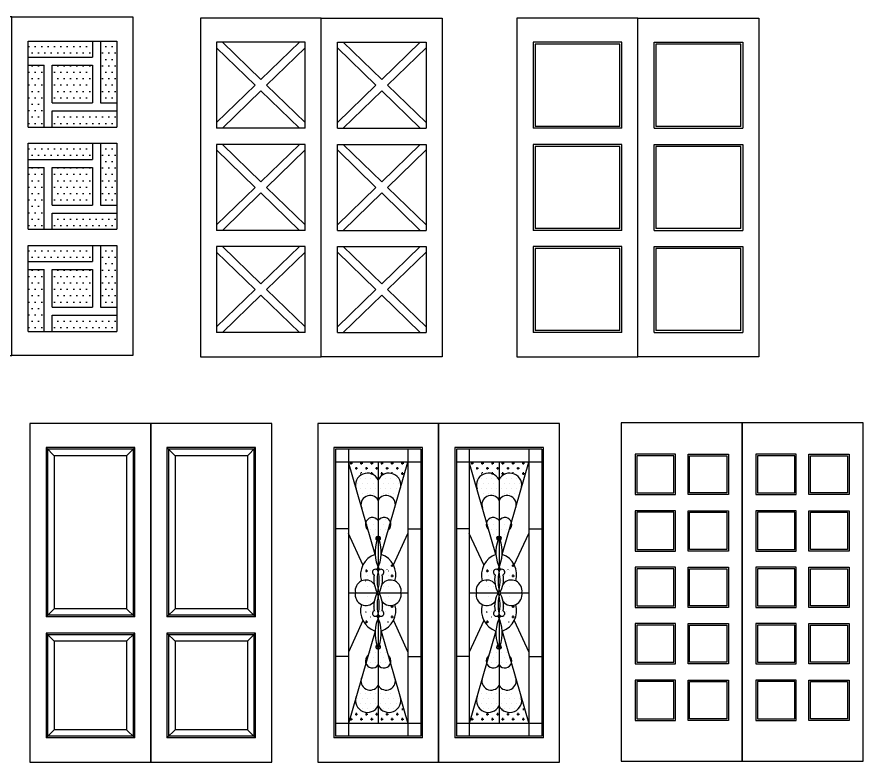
# Model space of a CAD drawing. Extents: x -42728 to 99010, y -18674 to 47645.
# Drawn here: x 29130 to 34379, y 6199 to 10820 of the extents above; entities that cross this region are included whole.
import ezdxf

# ---------------------------------------------------------------- set-up
doc = ezdxf.new("R2010")
doc.units = 0
doc.header["$LTSCALE"] = 100
doc.header["$MEASUREMENT"] = 0
doc.layers.get('0').update_dxf_attribs({"linetype": 'CONTINUOUS'})
for name, color, linetype in [('CUANG', 4, 'CONTINUOUS'), ('DIMIAN', 8, 'CONTINUOUS'), ('JIAJU', 7, 'CONTINUOUS')]:
    doc.layers.add(name, color=color, linetype=linetype)

# ---------------------------------------------------------------- blocks, each defined once
blk = doc.blocks.new('SM-1')
at = {"layer": 'DIMIAN'}
h = blk.add_hatch(dxfattribs=at)
h.set_pattern_fill('DOTS,_O', color=256, scale=25)
h.set_pattern_definition([(0, (-859049.95, -898168.447), (19.84375, 39.6875), [0, -39.6875])])
h.paths.add_polyline_path([(-100, -250), (-100, -150), (-500, -150), (-500, -250)])
h.paths.add_polyline_path([(-500, -300), (-500, -533.3), (-250, -533.3), (-250, -300)])
h.paths.add_polyline_path([(-650, -533.3), (-550, -533.3), (-550, -150), (-650, -150)])
h.paths.add_polyline_path([(-650, -583.3), (-650, -683.3), (-250, -683.3), (-250, -583.3)])
h.paths.add_polyline_path([(-200, -683.3), (-100, -683.3), (-100, -300), (-200, -300)])
h = blk.add_hatch(dxfattribs=at)
h.set_pattern_fill('DOTS,_O', color=256, scale=25)
h.set_pattern_definition([(180, (859049.95, -898168.447), (-19.84375, 39.6875), [0, -39.6875])])
h.paths.add_polyline_path([(500, -250), (500, -150), (100, -150), (100, -250)])
h.paths.add_polyline_path([(250, -300), (250, -533.3), (500, -533.3), (500, -300)])
h.paths.add_polyline_path([(650, -150), (550, -150), (550, -533.3), (650, -533.3)])
h.paths.add_polyline_path([(250, -583.3), (250, -683.3), (650, -683.3), (650, -583.3)])
h.paths.add_polyline_path([(200, -300), (100, -300), (100, -683.3), (200, -683.3)])
h = blk.add_hatch(dxfattribs=at)
h.set_pattern_fill('DOTS,_O', color=256, scale=25)
h.set_pattern_definition([(0, (-859049.95, -898801.78), (19.84375, 39.6875), [0, -39.6875])])
h.paths.add_polyline_path([(-100, -783.3), (-500, -783.3), (-500, -883.3), (-100, -883.3)])
h.paths.add_polyline_path([(-250, -933.3), (-500, -933.3), (-500, -1166.7), (-250, -1166.7)])
h.paths.add_polyline_path([(-550, -783.3), (-650, -783.3), (-650, -1166.7), (-550, -1166.7)])
h.paths.add_polyline_path([(-250, -1216.7), (-650, -1216.7), (-650, -1316.7), (-250, -1316.7)])
h.paths.add_polyline_path([(-100, -933.3), (-200, -933.3), (-200, -1316.7), (-100, -1316.7)])
h = blk.add_hatch(dxfattribs=at)
h.set_pattern_fill('DOTS,_O', color=256, scale=25)
h.set_pattern_definition([(180, (859049.95, -898801.78), (-19.84375, 39.6875), [0, -39.6875])])
h.paths.add_polyline_path([(100, -783.3), (500, -783.3), (500, -883.3), (100, -883.3)])
h.paths.add_polyline_path([(250, -933.3), (500, -933.3), (500, -1166.7), (250, -1166.7)])
h.paths.add_polyline_path([(550, -783.3), (650, -783.3), (650, -1166.7), (550, -1166.7)])
h.paths.add_polyline_path([(250, -1216.7), (650, -1216.7), (650, -1316.7), (250, -1316.7)])
h.paths.add_polyline_path([(100, -933.3), (200, -933.3), (200, -1316.7), (100, -1316.7)])
h = blk.add_hatch(dxfattribs=at)
h.set_pattern_fill('DOTS,_O', color=256, scale=25)
h.set_pattern_definition([(0, (-859049.95, -899435.114), (19.84375, 39.6875), [0, -39.6875])])
h.paths.add_polyline_path([(-100, -1416.7), (-500, -1416.7), (-500, -1516.7), (-100, -1516.7)])
h.paths.add_polyline_path([(-250, -1566.7), (-500, -1566.7), (-500, -1800), (-250, -1800)])
h.paths.add_polyline_path([(-550, -1416.7), (-650, -1416.7), (-650, -1800), (-550, -1800)])
h.paths.add_polyline_path([(-250, -1850), (-650, -1850), (-650, -1950), (-250, -1950)])
h.paths.add_polyline_path([(-100, -1566.7), (-200, -1566.7), (-200, -1950), (-100, -1950)])
h = blk.add_hatch(dxfattribs=at)
h.set_pattern_fill('DOTS,_O', color=256, scale=25)
h.set_pattern_definition([(180, (859049.95, -899435.114), (-19.84375, 39.6875), [0, -39.6875])])
h.paths.add_polyline_path([(100, -1416.7), (500, -1416.7), (500, -1516.7), (100, -1516.7)])
h.paths.add_polyline_path([(250, -1566.7), (500, -1566.7), (500, -1800), (250, -1800)])
h.paths.add_polyline_path([(550, -1416.7), (650, -1416.7), (650, -1800), (550, -1800)])
h.paths.add_polyline_path([(250, -1850), (650, -1850), (650, -1950), (250, -1950)])
h.paths.add_polyline_path([(100, -1566.7), (200, -1566.7), (200, -1950), (100, -1950)])
at = {"layer": 'JIAJU'}
for p, q in [((0, 0), (-750, 0)), ((-750, 0), (-750, -2100)), ((0, 0), (750, 0)), ((0, -2100), (0, 0)), ((0, -2100), (0, 0)), ((750, 0), (750, -2100)), ((-650, -150), (-650, -683.3)), ((-100, -150), (-650, -150)), ((-550, -150), (-550, -533.3)), ((-500, -150), (-500, -250)), ((-100, -683.3), (-100, -150)), ((100, -150), (650, -150)), ((100, -683.3), (100, -150)), ((500, -150), (500, -250)), ((550, -150), (550, -533.3)), ((650, -150), (650, -683.3)), ((-100, -250), (-500, -250)), ((100, -250), (500, -250)), ((-500, -300), (-500, -533.3)), ((-250, -300), (-500, -300)), ((-250, -533.3), (-250, -300)), ((-200, -683.3), (-200, -300)), ((-100, -300), (-200, -300)), ((100, -300), (200, -300)), ((200, -683.3), (200, -300)), ((250, -300), (500, -300)), ((250, -533.3), (250, -300)), ((500, -300), (500, -533.3)), ((-550, -533.3), (-650, -533.3)), ((-250, -533.3), (-500, -533.3)), ((250, -533.3), (500, -533.3)), ((550, -533.3), (650, -533.3)), ((-250, -583.3), (-650, -583.3)), ((-250, -683.3), (-250, -583.3)), ((250, -583.3), (650, -583.3)), ((250, -683.3), (250, -583.3)), ((-100, -683.3), (-650, -683.3)), ((100, -683.3), (650, -683.3)), ((-100, -783.3), (-650, -783.3)), ((-650, -783.3), (-650, -1316.7)), ((-550, -783.3), (-550, -1166.7)), ((-500, -783.3), (-500, -883.3)), ((-100, -1316.7), (-100, -783.3)), ((100, -1316.7), (100, -783.3)), ((100, -783.3), (650, -783.3)), ((500, -783.3), (500, -883.3)), ((550, -783.3), (550, -1166.7)), ((650, -783.3), (650, -1316.7)), ((-100, -883.3), (-500, -883.3)), ((100, -883.3), (500, -883.3)), ((-250, -933.3), (-500, -933.3)), ((-500, -933.3), (-500, -1166.7)), ((-250, -1166.7), (-250, -933.3)), ((-100, -933.3), (-200, -933.3)), ((-200, -1316.7), (-200, -933.3)), ((100, -933.3), (200, -933.3)), ((200, -1316.7), (200, -933.3)), ((250, -1166.7), (250, -933.3)), ((250, -933.3), (500, -933.3)), ((500, -933.3), (500, -1166.7)), ((-550, -1166.7), (-650, -1166.7)), ((-250, -1166.7), (-500, -1166.7)), ((250, -1166.7), (500, -1166.7)), ((550, -1166.7), (650, -1166.7)), ((-250, -1216.7), (-650, -1216.7)), ((-250, -1316.7), (-250, -1216.7)), ((250, -1316.7), (250, -1216.7)), ((250, -1216.7), (650, -1216.7)), ((-100, -1316.7), (-650, -1316.7)), ((100, -1316.7), (650, -1316.7)), ((-100, -1416.7), (-650, -1416.7)), ((-650, -1416.7), (-650, -1950)), ((-550, -1416.7), (-550, -1800)), ((-500, -1416.7), (-500, -1516.7)), ((-100, -1950), (-100, -1416.7)), ((100, -1416.7), (650, -1416.7)), ((100, -1950), (100, -1416.7)), ((500, -1416.7), (500, -1516.7)), ((550, -1416.7), (550, -1800)), ((650, -1416.7), (650, -1950)), ((-100, -1516.7), (-500, -1516.7)), ((100, -1516.7), (500, -1516.7)), ((-250, -1566.7), (-500, -1566.7)), ((-500, -1566.7), (-500, -1800)), ((-250, -1800), (-250, -1566.7)), ((-100, -1566.7), (-200, -1566.7)), ((-200, -1950), (-200, -1566.7)), ((100, -1566.7), (200, -1566.7)), ((200, -1950), (200, -1566.7)), ((250, -1566.7), (500, -1566.7)), ((250, -1800), (250, -1566.7)), ((500, -1566.7), (500, -1800)), ((-550, -1800), (-650, -1800)), ((-250, -1800), (-500, -1800)), ((250, -1800), (500, -1800)), ((550, -1800), (650, -1800)), ((-250, -1850), (-650, -1850)), ((-250, -1950), (-250, -1850)), ((250, -1950), (250, -1850)), ((250, -1850), (650, -1850)), ((-100, -1950), (-650, -1950)), ((100, -1950), (650, -1950)), ((-750, -2100), (0, -2100)), ((750, -2100), (0, -2100))]:
    blk.add_line(p, q, dxfattribs=at)
blk = doc.blocks.new('SM-3')
at = {"layer": 'CUANG'}
for p, q in [((-112, -162), (-638, -162)), ((-638, -162), (-638, -671.3)), ((-112, -671.3), (-112, -162)), ((638, -162), (112, -162)), ((112, -162), (112, -671.3)), ((638, -671.3), (638, -162)), ((-112, -671.3), (-638, -671.3)), ((638, -671.3), (112, -671.3)), ((-112, -795.3), (-638, -795.3)), ((-638, -795.3), (-638, -1304.7)), ((-112, -1304.7), (-112, -795.3)), ((638, -795.3), (112, -795.3)), ((112, -795.3), (112, -1304.7)), ((638, -1304.7), (638, -795.3)), ((-112, -1304.7), (-638, -1304.7)), ((638, -1304.7), (112, -1304.7)), ((-112, -1428.7), (-638, -1428.7)), ((-638, -1428.7), (-638, -1938)), ((-112, -1938), (-112, -1428.7)), ((638, -1428.7), (112, -1428.7)), ((112, -1428.7), (112, -1938)), ((638, -1938), (638, -1428.7)), ((-112, -1938), (-638, -1938)), ((638, -1938), (112, -1938))]:
    blk.add_line(p, q, dxfattribs=at)
at = {"layer": 'JIAJU'}
for p, q in [((-750, 0), (-750, -2100)), ((0, 0), (-750, 0)), ((0, -2100), (0, 0)), ((0, -2100), (0, 0)), ((0, 0), (750, 0)), ((750, 0), (750, -2100)), ((-100, -150), (-650, -150)), ((-650, -150), (-650, -683.3)), ((-100, -683.3), (-100, -150)), ((100, -683.3), (100, -150)), ((100, -150), (650, -150)), ((650, -150), (650, -683.3)), ((-100, -683.3), (-650, -683.3)), ((100, -683.3), (650, -683.3)), ((-650, -783.3), (-650, -1316.7)), ((-100, -783.3), (-650, -783.3)), ((-100, -1316.7), (-100, -783.3)), ((100, -783.3), (650, -783.3)), ((100, -1316.7), (100, -783.3)), ((650, -783.3), (650, -1316.7)), ((-100, -1316.7), (-650, -1316.7)), ((100, -1316.7), (650, -1316.7)), ((-650, -1416.7), (-650, -1950)), ((-100, -1416.7), (-650, -1416.7)), ((-100, -1950), (-100, -1416.7)), ((100, -1416.7), (650, -1416.7)), ((100, -1950), (100, -1416.7)), ((650, -1416.7), (650, -1950)), ((-100, -1950), (-650, -1950)), ((100, -1950), (650, -1950)), ((-750, -2100), (0, -2100)), ((750, -2100), (0, -2100))]:
    blk.add_line(p, q, dxfattribs=at)
blk = doc.blocks.new('SM-2')
at = {"layer": 'JIAJU'}
for p, q in [((-750, 0), (-750, -2100)), ((0, 0), (-750, 0)), ((0, -2100), (0, 0)), ((0, -2100), (0, 0)), ((0, 0), (750, 0)), ((750, 0), (750, -2100)), ((-100, -150), (-650, -150)), ((-650, -150), (-650, -683.3)), ((-614.1, -150), (-375, -381.8)), ((-135.9, -150), (-375, -381.8)), ((-100, -683.3), (-100, -150)), ((100, -683.3), (100, -150)), ((100, -150), (650, -150)), ((135.9, -150), (375, -381.8)), ((614.1, -150), (375, -381.8)), ((650, -150), (650, -683.3)), ((-650, -184.8), (-410.9, -416.7)), ((-100, -184.8), (-339.1, -416.7)), ((100, -184.8), (339.1, -416.7)), ((650, -184.8), (410.9, -416.7)), ((-410.9, -416.7), (-650, -648.5)), ((-339.1, -416.7), (-100, -648.5)), ((339.1, -416.7), (100, -648.5)), ((410.9, -416.7), (650, -648.5)), ((-375, -451.5), (-614.1, -683.3)), ((-375, -451.5), (-135.9, -683.3)), ((375, -451.5), (135.9, -683.3)), ((375, -451.5), (614.1, -683.3)), ((-100, -683.3), (-650, -683.3)), ((100, -683.3), (650, -683.3)), ((-650, -783.3), (-650, -1316.7)), ((-100, -783.3), (-650, -783.3)), ((-614.1, -783.3), (-375, -1015.2)), ((-135.9, -783.3), (-375, -1015.2)), ((-100, -1316.7), (-100, -783.3)), ((100, -783.3), (650, -783.3)), ((100, -1316.7), (100, -783.3)), ((135.9, -783.3), (375, -1015.2)), ((614.1, -783.3), (375, -1015.2)), ((650, -783.3), (650, -1316.7)), ((-650, -818.2), (-410.9, -1050)), ((-100, -818.2), (-339.1, -1050)), ((100, -818.2), (339.1, -1050)), ((650, -818.2), (410.9, -1050)), ((-410.9, -1050), (-650, -1281.8)), ((-375, -1084.8), (-614.1, -1316.7)), ((-375, -1084.8), (-135.9, -1316.7)), ((-339.1, -1050), (-100, -1281.8)), ((339.1, -1050), (100, -1281.8)), ((375, -1084.8), (135.9, -1316.7)), ((375, -1084.8), (614.1, -1316.7)), ((410.9, -1050), (650, -1281.8)), ((-100, -1316.7), (-650, -1316.7)), ((100, -1316.7), (650, -1316.7)), ((-650, -1416.7), (-650, -1950)), ((-100, -1416.7), (-650, -1416.7)), ((-614.1, -1416.7), (-375, -1648.5)), ((-135.9, -1416.7), (-375, -1648.5)), ((-100, -1950), (-100, -1416.7)), ((100, -1416.7), (650, -1416.7)), ((100, -1950), (100, -1416.7)), ((135.9, -1416.7), (375, -1648.5)), ((614.1, -1416.7), (375, -1648.5)), ((650, -1416.7), (650, -1950)), ((-650, -1451.5), (-410.9, -1683.3)), ((-100, -1451.5), (-339.1, -1683.3)), ((100, -1451.5), (339.1, -1683.3)), ((650, -1451.5), (410.9, -1683.3)), ((-410.9, -1683.3), (-650, -1915.2)), ((-375, -1718.2), (-614.1, -1950)), ((-375, -1718.2), (-135.9, -1950)), ((-339.1, -1683.3), (-100, -1915.2)), ((339.1, -1683.3), (100, -1915.2)), ((375, -1718.2), (135.9, -1950)), ((375, -1718.2), (614.1, -1950)), ((410.9, -1683.3), (650, -1915.2)), ((-100, -1950), (-650, -1950)), ((100, -1950), (650, -1950)), ((-750, -2100), (0, -2100)), ((750, -2100), (0, -2100))]:
    blk.add_line(p, q, dxfattribs=at)
blk = doc.blocks.new('A$C4E0F3A08')
at = {"layer": 'DIMIAN'}
blk.add_blockref('SM-1', (750, 2107.3), dxfattribs=at)
at = {"layer": 'JIAJU'}
for name, p in [('SM-2', (2669.4, 2100.4)), ('SM-3', (4633.1, 2100))]:
    blk.add_blockref(name, p, dxfattribs=at)
blk = doc.blocks.new('SM-5')
at = {"layer": 'CUANG'}
for p, q in [((-560, -160), (-560, -1940)), ((-190, -160), (-190, -1940)), ((190, -160), (190, -1940)), ((560, -160), (560, -1940)), ((-110, -240), (-640, -240)), ((-394.1, -812.4), (-560, -240)), ((-375, -240), (-375, -917.9)), ((-355.9, -812.4), (-190, -240)), ((640, -240), (110, -240)), ((355.9, -812.4), (190, -240)), ((375, -240), (375, -917.9)), ((394.1, -812.4), (560, -240)), ((-560, -653.8), (-640, -653.8)), ((-469.4, -877.8), (-560, -681.7)), ((-280.6, -877.8), (-190, -681.7)), ((-190, -653.8), (-110, -653.8)), ((190, -653.8), (110, -653.8)), ((280.6, -877.8), (190, -681.7)), ((469.4, -877.8), (560, -681.7)), ((560, -653.8), (640, -653.8)), ((-560, -1050), (-379.8, -1050)), ((-370.2, -1050), (-190, -1050)), ((190, -1050), (370.2, -1050)), ((379.8, -1050), (560, -1050)), ((-375, -1182.1), (-375, -1860)), ((375, -1182.1), (375, -1860)), ((-469.4, -1222.2), (-560, -1418.3)), ((-280.6, -1222.2), (-190, -1418.3)), ((280.6, -1222.2), (190, -1418.3)), ((469.4, -1222.2), (560, -1418.3)), ((-394.1, -1287.6), (-560, -1860)), ((-355.9, -1287.6), (-190, -1860)), ((355.9, -1287.6), (190, -1860)), ((394.1, -1287.6), (560, -1860)), ((-560, -1446.2), (-640, -1446.2)), ((-190, -1446.2), (-110, -1446.2)), ((190, -1446.2), (110, -1446.2)), ((560, -1446.2), (640, -1446.2)), ((-110, -1860), (-640, -1860)), ((640, -1860), (110, -1860))]:
    blk.add_line(p, q, dxfattribs=at)
for centre, radius, start, end in [((-441.5, -382.4), 74.3, 26.6067, 198.966), ((-308.5, -382.4), 74.3, 341.034, 153.3933), ((308.5, -382.4), 74.3, 26.6067, 198.966), ((441.5, -382.4), 74.3, 341.034, 153.3933), ((-424.7, -503.6), 57.1, 29.5053, 203.3096), ((-325.3, -503.6), 57.1, 336.6904, 150.4947), ((325.3, -503.6), 57.1, 29.5053, 203.3096), ((424.7, -503.6), 57.1, 336.6904, 150.4947), ((-410.7, -626.8), 43.4, 34.8281, 230.6382), ((-339.3, -626.8), 43.4, 309.3618, 145.1719), ((339.3, -626.8), 43.4, 34.8281, 230.6382), ((410.7, -626.8), 43.4, 309.3618, 145.1719), ((-165.3, -798.6), 229.2, 159.7305, 207.1622), ((-378.9, -712.7), 11.3, 325.096, 290.3433), ((-371.1, -712.7), 11.3, 249.6567, 214.904), ((-584.7, -798.6), 229.2, 332.8378, 20.2695), ((584.7, -798.6), 229.2, 159.7305, 207.1622), ((371.1, -712.7), 11.3, 325.096, 290.3433), ((378.9, -712.7), 11.3, 249.6567, 214.904), ((165.3, -798.6), 229.2, 332.8378, 20.2695), ((-349.4, -939.9), 135.1, 109.333, 195.9781), ((-400.6, -939.9), 135.1, 344.0219, 70.667), ((400.6, -939.9), 135.1, 109.333, 195.9781), ((349.4, -939.9), 135.1, 344.0219, 70.667), ((-392.4, -922), 17.9, 13.4889, 244.5421), ((-237.2, -966.3), 165.3, 170.2338, 210.4271), ((-125.6, -975), 255.9, 167.0863, 197.0357), ((-624.4, -975), 255.9, 342.9643, 12.9137), ((-357.6, -922), 17.9, 295.4579, 166.5111), ((-512.8, -966.3), 165.3, 329.5729, 9.7662), ((357.6, -922), 17.9, 13.4889, 244.5421), ((512.8, -966.3), 165.3, 170.2338, 210.4271), ((624.4, -975), 255.9, 167.0863, 197.0357), ((125.6, -975), 255.9, 342.9643, 12.9137), ((392.4, -922), 17.9, 295.4579, 166.5111), ((237.2, -966.3), 165.3, 329.5729, 9.7662), ((-451.5, -1036.7), 65.8, 38.325, 191.6278), ((-298.5, -1036.7), 65.8, 348.3722, 141.675), ((298.5, -1036.7), 65.8, 38.325, 191.6278), ((451.5, -1036.7), 65.8, 348.3722, 141.675), ((-451.5, -1063.3), 65.8, 168.3722, 321.675), ((-237.2, -1133.7), 165.3, 149.5729, 189.7662), ((-125.6, -1125), 255.9, 162.9643, 192.9137), ((-624.4, -1125), 255.9, 347.0863, 17.0357), ((-512.8, -1133.7), 165.3, 350.2338, 30.4271), ((-298.5, -1063.3), 65.8, 218.325, 11.6278), ((298.5, -1063.3), 65.8, 168.3722, 321.675), ((512.8, -1133.7), 165.3, 149.5729, 189.7662), ((624.4, -1125), 255.9, 162.9643, 192.9137), ((125.6, -1125), 255.9, 347.0863, 17.0357), ((237.2, -1133.7), 165.3, 350.2338, 30.4271), ((451.5, -1063.3), 65.8, 218.325, 11.6278), ((-349.4, -1160.1), 135.1, 164.0219, 250.667), ((-400.6, -1160.1), 135.1, 289.333, 15.9781), ((400.6, -1160.1), 135.1, 164.0219, 250.667), ((349.4, -1160.1), 135.1, 289.333, 15.9781), ((-392.4, -1178), 17.9, 115.4579, 346.5111), ((-165.3, -1301.4), 229.2, 152.8378, 200.2695), ((-584.7, -1301.4), 229.2, 339.7305, 27.1622), ((-357.6, -1178), 17.9, 193.4889, 64.5421), ((357.6, -1178), 17.9, 115.4579, 346.5111), ((584.7, -1301.4), 229.2, 152.8378, 200.2695), ((165.3, -1301.4), 229.2, 339.7305, 27.1622), ((392.4, -1178), 17.9, 193.4889, 64.5421), ((-378.9, -1387.3), 11.3, 69.6567, 34.904), ((-371.1, -1387.3), 11.3, 145.096, 110.3433), ((371.1, -1387.3), 11.3, 69.6567, 34.904), ((378.9, -1387.3), 11.3, 145.096, 110.3433), ((-410.7, -1473.2), 43.4, 129.3618, 325.1719), ((-339.3, -1473.2), 43.4, 214.8281, 50.6382), ((339.3, -1473.2), 43.4, 129.3618, 325.1719), ((410.7, -1473.2), 43.4, 214.8281, 50.6382), ((-424.7, -1596.4), 57.1, 156.6904, 330.4947), ((-325.3, -1596.4), 57.1, 209.5053, 23.3096), ((325.3, -1596.4), 57.1, 156.6904, 330.4947), ((424.7, -1596.4), 57.1, 209.5053, 23.3096), ((-441.5, -1717.6), 74.3, 161.034, 333.3933), ((-308.5, -1717.6), 74.3, 206.6067, 18.966), ((308.5, -1717.6), 74.3, 161.034, 333.3933), ((441.5, -1717.6), 74.3, 206.6067, 18.966)]:
    blk.add_arc(centre, radius, start, end, dxfattribs=at)
at = {"layer": 'DIMIAN'}
for p, q in [((-640, -160), (-640, -1940)), ((-110, -160), (-640, -160)), ((-110, -160), (-110, -1940)), ((640, -160), (110, -160)), ((110, -160), (110, -1940)), ((640, -160), (640, -1940)), ((-549.8, -246.7), (-534, -246.7)), ((-541.9, -254.6), (-541.9, -240)), ((-486.3, -246.7), (-470.5, -246.7)), ((-478.4, -254.6), (-478.4, -240)), ((-422.8, -246.7), (-407, -246.7)), ((-414.9, -254.6), (-414.9, -240)), ((-359.3, -246.7), (-343.5, -246.7)), ((-351.4, -254.6), (-351.4, -240)), ((-295.8, -246.7), (-280, -246.7)), ((-287.9, -254.6), (-287.9, -240)), ((-232.3, -246.7), (-216.5, -246.7)), ((-224.4, -254.6), (-224.4, -240)), ((200.2, -246.7), (216, -246.7)), ((208.1, -254.6), (208.1, -240)), ((263.7, -246.7), (279.5, -246.7)), ((271.6, -254.6), (271.6, -240)), ((327.2, -246.7), (343, -246.7)), ((335.1, -254.6), (335.1, -240)), ((390.7, -246.7), (406.5, -246.7)), ((398.6, -254.6), (398.6, -240)), ((454.2, -246.7), (470, -246.7)), ((462.1, -254.6), (462.1, -240)), ((517.7, -246.7), (533.5, -246.7)), ((525.6, -254.6), (525.6, -240)), ((-518.1, -278.4), (-502.2, -278.4)), ((-510.1, -286.4), (-510.1, -270.5)), ((-486.3, -310.2), (-484.2, -310.2)), ((-478.4, -308.9), (-478.4, -302.3)), ((-470.5, -310.2), (-470.5, -310.2)), ((-454.6, -278.4), (-438.7, -278.4)), ((-446.6, -286.4), (-446.6, -270.5)), ((-438.7, -310.2), (-438.7, -310.2)), ((-422.8, -310.2), (-407, -310.2)), ((-414.9, -316.5), (-414.9, -302.3)), ((-391.1, -278.4), (-375.2, -278.4)), ((-383.1, -286.4), (-383.1, -270.5)), ((-359.3, -310.2), (-343.5, -310.2)), ((-351.4, -318.1), (-351.4, -302.3)), ((-327.6, -278.4), (-311.7, -278.4)), ((-319.6, -286.4), (-319.6, -270.5)), ((-311.7, -310.2), (-311.7, -310.2)), ((-287.9, -307), (-287.9, -302.3)), ((-280, -310.2), (-280, -310.2)), ((-264.1, -278.4), (-248.2, -278.4)), ((-256.1, -286.4), (-256.1, -270.5)), ((-232.3, -310.2), (-216.5, -310.2)), ((-224.4, -318.1), (-224.4, -302.3)), ((231.9, -278.4), (247.8, -278.4)), ((239.9, -286.4), (239.9, -270.5)), ((263.7, -310.2), (265.8, -310.2)), ((271.6, -308.9), (271.6, -302.3)), ((279.5, -310.2), (279.5, -310.2)), ((295.4, -278.4), (311.3, -278.4)), ((303.4, -286.4), (303.4, -270.5)), ((311.3, -310.2), (311.3, -310.2)), ((327.2, -310.2), (343, -310.2)), ((335.1, -316.5), (335.1, -302.3)), ((358.9, -278.4), (374.8, -278.4)), ((366.9, -286.4), (366.9, -270.5)), ((390.7, -310.2), (406.5, -310.2)), ((398.6, -318.1), (398.6, -302.3)), ((422.4, -278.4), (438.3, -278.4)), ((430.4, -286.4), (430.4, -270.5)), ((438.3, -310.2), (438.3, -310.2)), ((462.1, -307), (462.1, -302.3)), ((470, -310.2), (470, -310.2)), ((485.9, -278.4), (501.8, -278.4)), ((493.9, -286.4), (493.9, -270.5)), ((517.7, -310.2), (533.5, -310.2)), ((525.6, -318.1), (525.6, -302.3)), ((-518.1, -341.9), (-518.1, -341.9)), ((-486.3, -341.9), (-486.3, -341.9)), ((-454.6, -341.9), (-454.6, -341.9)), ((-422.8, -341.9), (-422.8, -341.9)), ((-391.1, -341.9), (-391.1, -341.9)), ((-383.1, -339.3), (-383.1, -334)), ((-380.8, -341.9), (-375.2, -341.9)), ((-359.3, -341.9), (-359.3, -341.9)), ((-327.6, -341.9), (-327.6, -341.9)), ((-295.8, -341.9), (-295.8, -341.9)), ((-264.1, -341.9), (-264.1, -341.9)), ((231.9, -341.9), (231.9, -341.9)), ((263.7, -341.9), (263.7, -341.9)), ((295.4, -341.9), (295.4, -341.9)), ((327.2, -341.9), (327.2, -341.9)), ((358.9, -341.9), (358.9, -341.9)), ((366.9, -339.3), (366.9, -334)), ((369.2, -341.9), (374.8, -341.9)), ((390.7, -341.9), (390.7, -341.9)), ((422.4, -341.9), (422.4, -341.9)), ((454.2, -341.9), (454.2, -341.9)), ((485.9, -341.9), (485.9, -341.9)), ((-502.2, -373.7), (-502.2, -373.7)), ((-486.3, -405.4), (-486.3, -405.4)), ((-470.5, -373.7), (-470.5, -373.7)), ((-454.6, -405.4), (-454.6, -405.4)), ((-438.7, -373.7), (-438.7, -373.7)), ((-422.8, -405.4), (-422.8, -405.4)), ((-407, -373.7), (-407, -373.7)), ((-391.1, -405.4), (-391.1, -405.4)), ((-375.2, -373.7), (-375.2, -373.7)), ((-359.3, -405.4), (-359.3, -405.4)), ((-343.5, -373.7), (-343.5, -373.7)), ((-327.6, -405.4), (-327.6, -405.4)), ((-311.7, -373.7), (-311.7, -373.7)), ((-295.8, -405.4), (-295.8, -405.4)), ((-280, -373.7), (-280, -373.7)), ((-264.1, -405.4), (-264.1, -405.4)), ((-248.2, -373.7), (-248.2, -373.7)), ((247.8, -373.7), (247.8, -373.7)), ((263.7, -405.4), (263.7, -405.4)), ((279.5, -373.7), (279.5, -373.7)), ((295.4, -405.4), (295.4, -405.4)), ((311.3, -373.7), (311.3, -373.7)), ((327.2, -405.4), (327.2, -405.4)), ((343, -373.7), (343, -373.7)), ((358.9, -405.4), (358.9, -405.4)), ((374.8, -373.7), (374.8, -373.7)), ((390.7, -405.4), (390.7, -405.4)), ((406.5, -373.7), (406.5, -373.7)), ((422.4, -405.4), (422.4, -405.4)), ((438.3, -373.7), (438.3, -373.7)), ((454.2, -405.4), (454.2, -405.4)), ((470, -373.7), (470, -373.7)), ((485.9, -405.4), (485.9, -405.4)), ((501.8, -373.7), (501.8, -373.7)), ((-502.2, -437.2), (-502.2, -437.2)), ((-470.5, -437.2), (-470.5, -437.2)), ((-438.7, -437.2), (-438.7, -437.2)), ((-407, -437.2), (-407, -437.2)), ((-375.2, -437.2), (-375.2, -437.2)), ((-343.5, -437.2), (-343.5, -437.2)), ((-311.7, -437.2), (-311.7, -437.2)), ((-280, -437.2), (-280, -437.2)), ((-248.2, -437.2), (-248.2, -437.2)), ((247.8, -437.2), (247.8, -437.2)), ((279.5, -437.2), (279.5, -437.2)), ((311.3, -437.2), (311.3, -437.2)), ((343, -437.2), (343, -437.2)), ((374.8, -437.2), (374.8, -437.2)), ((406.5, -437.2), (406.5, -437.2)), ((438.3, -437.2), (438.3, -437.2)), ((470, -437.2), (470, -437.2)), ((501.8, -437.2), (501.8, -437.2)), ((-438.7, -627.7), (-438.7, -627.7)), ((-422.8, -595.9), (-422.8, -595.9)), ((-407, -627.7), (-407, -627.7)), ((-391.1, -595.9), (-391.1, -595.9)), ((-375.2, -627.7), (-375.2, -627.7)), ((-359.3, -595.9), (-359.3, -595.9)), ((-343.5, -627.7), (-343.5, -627.7)), ((-327.6, -595.9), (-327.6, -595.9)), ((-311.7, -627.7), (-311.7, -627.7)), ((-295.8, -595.9), (-295.8, -595.9)), ((311.3, -627.7), (311.3, -627.7)), ((327.2, -595.9), (327.2, -595.9)), ((343, -627.7), (343, -627.7)), ((358.9, -595.9), (358.9, -595.9)), ((374.8, -627.7), (374.8, -627.7)), ((390.7, -595.9), (390.7, -595.9)), ((406.5, -627.7), (406.5, -627.7)), ((422.4, -595.9), (422.4, -595.9)), ((438.3, -627.7), (438.3, -627.7)), ((454.2, -595.9), (454.2, -595.9)), ((-422.8, -659.4), (-422.8, -659.4)), ((-391.1, -659.4), (-391.1, -659.4)), ((-359.3, -659.4), (-359.3, -659.4)), ((-327.6, -659.4), (-327.6, -659.4)), ((327.2, -659.4), (327.2, -659.4)), ((358.9, -659.4), (358.9, -659.4)), ((390.7, -659.4), (390.7, -659.4)), ((422.4, -659.4), (422.4, -659.4)), ((-407, -691.2), (-407, -691.2)), ((-375.2, -691.2), (-375.2, -691.2)), ((-343.5, -691.2), (-343.5, -691.2)), ((343, -691.2), (343, -691.2)), ((374.8, -691.2), (374.8, -691.2)), ((406.5, -691.2), (406.5, -691.2)), ((-295.8, -881.7), (-280, -881.7)), ((-287.9, -889.6), (-287.9, -873.8)), ((454.2, -881.7), (470, -881.7)), ((462.1, -889.6), (462.1, -873.8)), ((-454.6, -913.4), (-438.7, -913.4)), ((-446.6, -921.4), (-446.6, -905.5)), ((-422.8, -913.4), (-422.8, -913.4)), ((-391.1, -913.4), (-391.1, -913.4)), ((-359.3, -913.4), (-359.3, -913.4)), ((-327.6, -913.4), (-327.6, -913.4)), ((-319.6, -908.1), (-319.6, -905.5)), ((-312.6, -913.4), (-311.7, -913.4)), ((-287.9, -953.1), (-287.9, -937.3)), ((295.4, -913.4), (311.3, -913.4)), ((303.4, -921.4), (303.4, -905.5)), ((327.2, -913.4), (327.2, -913.4)), ((358.9, -913.4), (358.9, -913.4)), ((390.7, -913.4), (390.7, -913.4)), ((422.4, -913.4), (422.4, -913.4)), ((430.4, -908.1), (430.4, -905.5)), ((437.4, -913.4), (438.3, -913.4)), ((462.1, -953.1), (462.1, -937.3)), ((-454.6, -976.9), (-452.2, -976.9)), ((-438.7, -945.2), (-438.7, -945.2)), ((-422.8, -976.9), (-422.8, -976.9)), ((-407, -945.2), (-407, -945.2)), ((-391.1, -976.9), (-391.1, -976.9)), ((-359.3, -976.9), (-359.3, -976.9)), ((-343.5, -945.2), (-343.5, -945.2)), ((-327.6, -976.9), (-327.6, -976.9)), ((-311.7, -945.2), (-311.7, -945.2)), ((-295.8, -945.2), (-280, -945.2)), ((295.4, -976.9), (297.8, -976.9)), ((311.3, -945.2), (311.3, -945.2)), ((327.2, -976.9), (327.2, -976.9)), ((343, -945.2), (343, -945.2)), ((358.9, -976.9), (358.9, -976.9)), ((390.7, -976.9), (390.7, -976.9)), ((406.5, -945.2), (406.5, -945.2)), ((422.4, -976.9), (422.4, -976.9)), ((438.3, -945.2), (438.3, -945.2)), ((454.2, -945.2), (470, -945.2)), ((-438.7, -1008.7), (-438.7, -1008.7)), ((-407, -1008.7), (-407, -1008.7)), ((-343.5, -1008.7), (-343.5, -1008.7)), ((-311.7, -1008.7), (-311.7, -1008.7)), ((311.3, -1008.7), (311.3, -1008.7)), ((343, -1008.7), (343, -1008.7)), ((406.5, -1008.7), (406.5, -1008.7)), ((438.3, -1008.7), (438.3, -1008.7)), ((-438.7, -1072.2), (-438.7, -1072.2)), ((-311.7, -1072.2), (-311.7, -1072.2)), ((311.3, -1072.2), (311.3, -1072.2)), ((438.3, -1072.2), (438.3, -1072.2)), ((-438.7, -1135.7), (-438.7, -1135.7)), ((-422.8, -1103.9), (-422.8, -1103.9)), ((-407, -1135.7), (-407, -1135.7)), ((-343.5, -1135.7), (-343.5, -1135.7)), ((-327.6, -1103.9), (-327.6, -1103.9)), ((-311.7, -1135.7), (-311.7, -1135.7)), ((-295.8, -1135.7), (-280, -1135.7)), ((-287.9, -1143.6), (-287.9, -1127.8)), ((311.3, -1135.7), (311.3, -1135.7)), ((327.2, -1103.9), (327.2, -1103.9)), ((343, -1135.7), (343, -1135.7)), ((406.5, -1135.7), (406.5, -1135.7)), ((422.4, -1103.9), (422.4, -1103.9)), ((438.3, -1135.7), (438.3, -1135.7)), ((454.2, -1135.7), (470, -1135.7)), ((462.1, -1143.6), (462.1, -1127.8)), ((-454.6, -1167.4), (-448.9, -1167.4)), ((-446.6, -1175.4), (-446.6, -1173.6)), ((-422.8, -1167.4), (-422.8, -1167.4)), ((-422.8, -1199.2), (-420.5, -1199.2)), ((-391.1, -1167.4), (-391.1, -1167.4)), ((-359.3, -1167.4), (-359.3, -1167.4)), ((-327.6, -1167.4), (-327.6, -1167.4)), ((-295.8, -1199.2), (-280, -1199.2)), ((-287.9, -1207.1), (-287.9, -1191.3)), ((295.4, -1167.4), (301.1, -1167.4)), ((303.4, -1175.4), (303.4, -1173.6)), ((327.2, -1167.4), (327.2, -1167.4)), ((327.2, -1199.2), (329.5, -1199.2)), ((358.9, -1167.4), (358.9, -1167.4)), ((390.7, -1167.4), (390.7, -1167.4)), ((422.4, -1167.4), (422.4, -1167.4)), ((454.2, -1199.2), (470, -1199.2)), ((462.1, -1207.1), (462.1, -1191.3)), ((-454.6, -1230.9), (-438.7, -1230.9)), ((-446.6, -1238.9), (-446.6, -1223)), ((-316.5, -1230.9), (-311.7, -1230.9)), ((295.4, -1230.9), (311.3, -1230.9)), ((303.4, -1238.9), (303.4, -1223)), ((433.5, -1230.9), (438.3, -1230.9)), ((-375.2, -1389.7), (-375.2, -1389.7)), ((374.8, -1389.7), (374.8, -1389.7)), ((-438.7, -1453.2), (-438.7, -1453.2)), ((-422.8, -1421.4), (-422.8, -1421.4)), ((-407, -1453.2), (-407, -1453.2)), ((-391.1, -1421.4), (-391.1, -1421.4)), ((-375.2, -1453.2), (-375.2, -1453.2)), ((-359.3, -1421.4), (-359.3, -1421.4)), ((-343.5, -1453.2), (-343.5, -1453.2)), ((-327.6, -1421.4), (-327.6, -1421.4)), ((-311.7, -1453.2), (-311.7, -1453.2)), ((311.3, -1453.2), (311.3, -1453.2)), ((327.2, -1421.4), (327.2, -1421.4)), ((343, -1453.2), (343, -1453.2)), ((358.9, -1421.4), (358.9, -1421.4)), ((374.8, -1453.2), (374.8, -1453.2)), ((390.7, -1421.4), (390.7, -1421.4)), ((406.5, -1453.2), (406.5, -1453.2)), ((422.4, -1421.4), (422.4, -1421.4)), ((438.3, -1453.2), (438.3, -1453.2)), ((-438.7, -1516.7), (-438.7, -1516.7)), ((-422.8, -1484.9), (-422.8, -1484.9)), ((-407, -1516.7), (-407, -1516.7)), ((-391.1, -1484.9), (-391.1, -1484.9)), ((-359.3, -1484.9), (-359.3, -1484.9)), ((-343.5, -1516.7), (-343.5, -1516.7)), ((-327.6, -1484.9), (-327.6, -1484.9)), ((-311.7, -1516.7), (-311.7, -1516.7)), ((-295.8, -1484.9), (-295.8, -1484.9)), ((311.3, -1516.7), (311.3, -1516.7)), ((327.2, -1484.9), (327.2, -1484.9)), ((343, -1516.7), (343, -1516.7)), ((358.9, -1484.9), (358.9, -1484.9)), ((390.7, -1484.9), (390.7, -1484.9)), ((406.5, -1516.7), (406.5, -1516.7)), ((422.4, -1484.9), (422.4, -1484.9)), ((438.3, -1516.7), (438.3, -1516.7)), ((454.2, -1484.9), (454.2, -1484.9)), ((-486.3, -1675.4), (-486.3, -1675.4)), ((-454.6, -1675.4), (-454.6, -1675.4)), ((-422.8, -1675.4), (-422.8, -1675.4)), ((-391.1, -1675.4), (-391.1, -1675.4)), ((-375.2, -1643.7), (-375.2, -1643.7)), ((-359.3, -1675.4), (-359.3, -1675.4)), ((-327.6, -1675.4), (-327.6, -1675.4)), ((-295.8, -1675.4), (-295.8, -1675.4)), ((263.7, -1675.4), (263.7, -1675.4)), ((295.4, -1675.4), (295.4, -1675.4)), ((327.2, -1675.4), (327.2, -1675.4)), ((358.9, -1675.4), (358.9, -1675.4)), ((374.8, -1643.7), (374.8, -1643.7)), ((390.7, -1675.4), (390.7, -1675.4)), ((422.4, -1675.4), (422.4, -1675.4)), ((454.2, -1675.4), (454.2, -1675.4)), ((-502.2, -1707.2), (-502.2, -1707.2)), ((-470.5, -1707.2), (-470.5, -1707.2)), ((-438.7, -1707.2), (-438.7, -1707.2)), ((-407, -1707.2), (-407, -1707.2)), ((-375.2, -1707.2), (-375.2, -1707.2)), ((-343.5, -1707.2), (-343.5, -1707.2)), ((-311.7, -1707.2), (-311.7, -1707.2)), ((-280, -1707.2), (-280, -1707.2)), ((-248.2, -1707.2), (-248.2, -1707.2)), ((247.8, -1707.2), (247.8, -1707.2)), ((279.5, -1707.2), (279.5, -1707.2)), ((311.3, -1707.2), (311.3, -1707.2)), ((343, -1707.2), (343, -1707.2)), ((374.8, -1707.2), (374.8, -1707.2)), ((406.5, -1707.2), (406.5, -1707.2)), ((438.3, -1707.2), (438.3, -1707.2)), ((470, -1707.2), (470, -1707.2)), ((501.8, -1707.2), (501.8, -1707.2)), ((-502.2, -1770.7), (-502.2, -1770.7)), ((-486.3, -1738.9), (-486.3, -1738.9)), ((-470.5, -1770.7), (-470.5, -1770.7)), ((-454.6, -1738.9), (-454.6, -1738.9)), ((-438.7, -1770.7), (-438.7, -1770.7)), ((-422.8, -1738.9), (-422.8, -1738.9)), ((-407, -1770.7), (-407, -1770.7)), ((-391.1, -1738.9), (-391.1, -1738.9)), ((-359.3, -1738.9), (-359.3, -1738.9)), ((-359.3, -1770.7), (-355.9, -1770.7)), ((-351.4, -1778.6), (-351.4, -1774.1)), ((-343.5, -1770.7), (-343.5, -1770.7)), ((-327.6, -1738.9), (-327.6, -1738.9)), ((-311.7, -1770.7), (-311.7, -1770.7)), ((-295.8, -1738.9), (-295.8, -1738.9)), ((-280, -1770.7), (-280, -1770.7)), ((-264.1, -1738.9), (-264.1, -1738.9)), ((-248.2, -1770.7), (-248.2, -1770.7)), ((-232.3, -1738.9), (-232.3, -1738.9)), ((-227.4, -1770.7), (-216.5, -1770.7)), ((-224.4, -1778.6), (-224.4, -1768.2)), ((247.8, -1770.7), (247.8, -1770.7)), ((263.7, -1738.9), (263.7, -1738.9)), ((279.5, -1770.7), (279.5, -1770.7)), ((295.4, -1738.9), (295.4, -1738.9)), ((311.3, -1770.7), (311.3, -1770.7)), ((327.2, -1738.9), (327.2, -1738.9)), ((343, -1770.7), (343, -1770.7)), ((358.9, -1738.9), (358.9, -1738.9)), ((390.7, -1738.9), (390.7, -1738.9)), ((390.7, -1770.7), (394.1, -1770.7)), ((398.6, -1778.6), (398.6, -1774.1)), ((406.5, -1770.7), (406.5, -1770.7)), ((422.4, -1738.9), (422.4, -1738.9)), ((438.3, -1770.7), (438.3, -1770.7)), ((454.2, -1738.9), (454.2, -1738.9)), ((470, -1770.7), (470, -1770.7)), ((485.9, -1738.9), (485.9, -1738.9)), ((501.8, -1770.7), (501.8, -1770.7)), ((517.7, -1738.9), (517.7, -1738.9)), ((522.6, -1770.7), (533.5, -1770.7)), ((525.6, -1778.6), (525.6, -1768.2)), ((-549.8, -1834.2), (-534, -1834.2)), ((-541.9, -1842.1), (-541.9, -1826.3)), ((-518.1, -1802.4), (-502.2, -1802.4)), ((-510.1, -1810.4), (-510.1, -1794.5)), ((-486.3, -1834.2), (-470.5, -1834.2)), ((-478.4, -1842.1), (-478.4, -1826.3)), ((-454.6, -1802.4), (-438.7, -1802.4)), ((-446.6, -1810.4), (-446.6, -1794.5)), ((-422.8, -1834.2), (-407, -1834.2)), ((-414.9, -1842.1), (-414.9, -1826.3)), ((-391.1, -1802.4), (-375.2, -1802.4)), ((-383.1, -1810.4), (-383.1, -1794.5)), ((-359.3, -1834.2), (-343.5, -1834.2)), ((-351.4, -1842.1), (-351.4, -1826.3)), ((-327.6, -1802.4), (-311.7, -1802.4)), ((-319.6, -1810.4), (-319.6, -1794.5)), ((-295.8, -1834.2), (-280, -1834.2)), ((-287.9, -1842.1), (-287.9, -1826.3)), ((-264.1, -1802.4), (-248.2, -1802.4)), ((-256.1, -1810.4), (-256.1, -1794.5)), ((-232.3, -1834.2), (-216.5, -1834.2)), ((-224.4, -1842.1), (-224.4, -1826.3)), ((200.2, -1834.2), (216, -1834.2)), ((208.1, -1842.1), (208.1, -1826.3)), ((231.9, -1802.4), (247.8, -1802.4)), ((239.9, -1810.4), (239.9, -1794.5)), ((263.7, -1834.2), (279.5, -1834.2)), ((271.6, -1842.1), (271.6, -1826.3)), ((295.4, -1802.4), (311.3, -1802.4)), ((303.4, -1810.4), (303.4, -1794.5)), ((327.2, -1834.2), (343, -1834.2)), ((335.1, -1842.1), (335.1, -1826.3)), ((358.9, -1802.4), (374.8, -1802.4)), ((366.9, -1810.4), (366.9, -1794.5)), ((390.7, -1834.2), (406.5, -1834.2)), ((398.6, -1842.1), (398.6, -1826.3)), ((422.4, -1802.4), (438.3, -1802.4)), ((430.4, -1810.4), (430.4, -1794.5)), ((454.2, -1834.2), (470, -1834.2)), ((462.1, -1842.1), (462.1, -1826.3)), ((485.9, -1802.4), (501.8, -1802.4)), ((493.9, -1810.4), (493.9, -1794.5)), ((517.7, -1834.2), (533.5, -1834.2)), ((525.6, -1842.1), (525.6, -1826.3)), ((-573.6, -1860), (-573.6, -1858)), ((-510.1, -1860), (-510.1, -1858)), ((-446.6, -1860), (-446.6, -1858)), ((-383.1, -1860), (-383.1, -1858)), ((-319.6, -1860), (-319.6, -1858)), ((-256.1, -1860), (-256.1, -1858)), ((-192.6, -1860), (-192.6, -1858)), ((176.4, -1860), (176.4, -1858)), ((239.9, -1860), (239.9, -1858)), ((303.4, -1860), (303.4, -1858)), ((366.9, -1860), (366.9, -1858)), ((430.4, -1860), (430.4, -1858)), ((493.9, -1860), (493.9, -1858)), ((557.4, -1860), (557.4, -1858)), ((-110, -1940), (-640, -1940)), ((640, -1940), (110, -1940))]:
    blk.add_line(p, q, dxfattribs=at)
at = {"layer": 'JIAJU'}
for p, q in [((-750, 0), (-750, -2100)), ((0, 0), (-750, 0)), ((750, 0), (0, 0)), ((0, 0), (0, -2100)), ((0, -2100), (0, 0)), ((750, -2100), (750, 0)), ((-650, -150), (-650, -1950)), ((-100, -150), (-650, -150)), ((-100, -1950), (-100, -150)), ((650, -150), (100, -150)), ((100, -150), (100, -1950)), ((650, -1950), (650, -150)), ((-100, -1950), (-650, -1950)), ((650, -1950), (100, -1950)), ((-750, -2100), (0, -2100)), ((0, -2100), (750, -2100))]:
    blk.add_line(p, q, dxfattribs=at)
blk = doc.blocks.new('SM-4')
at = {"layer": 'DIMIAN'}
for p, q in [((-650, -150), (-600, -200)), ((-100, -150), (-150, -200)), ((100, -150), (150, -200)), ((650, -150), (600, -200)), ((-110, -160), (-640, -160)), ((-640, -160), (-640, -1190)), ((-110, -160), (-110, -1190)), ((110, -160), (110, -1190)), ((640, -160), (110, -160)), ((640, -160), (640, -1190)), ((-600, -1150), (-650, -1200)), ((-150, -1150), (-100, -1200)), ((150, -1150), (100, -1200)), ((600, -1150), (650, -1200)), ((-110, -1190), (-640, -1190)), ((640, -1190), (110, -1190)), ((-650, -1300), (-600, -1350)), ((-110, -1310), (-640, -1310)), ((-640, -1310), (-640, -1940)), ((-150, -1350), (-100, -1300)), ((-110, -1310), (-110, -1940)), ((100, -1300), (150, -1350)), ((110, -1310), (110, -1940)), ((640, -1310), (110, -1310)), ((600, -1350), (650, -1300)), ((640, -1310), (640, -1940)), ((-600, -1900), (-650, -1950)), ((-110, -1940), (-640, -1940)), ((-150, -1900), (-100, -1950)), ((150, -1900), (100, -1950)), ((640, -1940), (110, -1940)), ((600, -1900), (650, -1950))]:
    blk.add_line(p, q, dxfattribs=at)
at = {"layer": 'JIAJU'}
for p, q in [((0, 0), (-750, 0)), ((-750, 0), (-750, -2100)), ((0, 0), (0, -2100)), ((750, 0), (0, 0)), ((0, -2100), (0, 0)), ((750, -2100), (750, 0)), ((-100, -150), (-650, -150)), ((-650, -150), (-650, -1200)), ((-100, -1200), (-100, -150)), ((100, -150), (100, -1200)), ((650, -150), (100, -150)), ((650, -1200), (650, -150)), ((-150, -200), (-600, -200)), ((-600, -200), (-600, -1150)), ((-150, -200), (-150, -1150)), ((150, -200), (150, -1150)), ((600, -200), (150, -200)), ((600, -200), (600, -1150)), ((-150, -1150), (-600, -1150)), ((600, -1150), (150, -1150)), ((-100, -1200), (-650, -1200)), ((650, -1200), (100, -1200)), ((-100, -1300), (-650, -1300)), ((-650, -1300), (-650, -1950)), ((-100, -1950), (-100, -1300)), ((100, -1300), (100, -1950)), ((650, -1300), (100, -1300)), ((650, -1950), (650, -1300)), ((-150, -1350), (-600, -1350)), ((-600, -1350), (-600, -1900)), ((-150, -1350), (-150, -1900)), ((150, -1350), (150, -1900)), ((600, -1350), (150, -1350)), ((600, -1350), (600, -1900)), ((-150, -1900), (-600, -1900)), ((600, -1900), (150, -1900)), ((-100, -1950), (-650, -1950)), ((650, -1950), (100, -1950)), ((-750, -2100), (0, -2100)), ((0, -2100), (750, -2100))]:
    blk.add_line(p, q, dxfattribs=at)
blk = doc.blocks.new('SM-6')
at = {"layer": 'CUANG'}
for points in [[(-654.2, -435.9), (-424.2, -435.9), (-424.2, -205.9), (-654.2, -205.9)], [(-95.8, -435.9), (-325.8, -435.9), (-325.8, -205.9), (-95.8, -205.9)], [(95.8, -435.9), (325.8, -435.9), (325.8, -205.9), (95.8, -205.9)], [(654.2, -435.9), (424.2, -435.9), (424.2, -205.9), (654.2, -205.9)], [(-654.2, -785.9), (-424.2, -785.9), (-424.2, -555.9), (-654.2, -555.9)], [(-95.8, -785.9), (-325.8, -785.9), (-325.8, -555.9), (-95.8, -555.9)], [(95.8, -785.9), (325.8, -785.9), (325.8, -555.9), (95.8, -555.9)], [(654.2, -785.9), (424.2, -785.9), (424.2, -555.9), (654.2, -555.9)], [(-654.2, -1135.9), (-424.2, -1135.9), (-424.2, -905.9), (-654.2, -905.9)], [(-95.8, -1135.9), (-325.8, -1135.9), (-325.8, -905.9), (-95.8, -905.9)], [(95.8, -1135.9), (325.8, -1135.9), (325.8, -905.9), (95.8, -905.9)], [(654.2, -1135.9), (424.2, -1135.9), (424.2, -905.9), (654.2, -905.9)], [(-654.2, -1485.9), (-424.2, -1485.9), (-424.2, -1255.9), (-654.2, -1255.9)], [(-95.8, -1485.9), (-325.8, -1485.9), (-325.8, -1255.9), (-95.8, -1255.9)], [(95.8, -1485.9), (325.8, -1485.9), (325.8, -1255.9), (95.8, -1255.9)], [(654.2, -1485.9), (424.2, -1485.9), (424.2, -1255.9), (654.2, -1255.9)], [(-654.2, -1835.9), (-424.2, -1835.9), (-424.2, -1605.9), (-654.2, -1605.9)], [(-95.8, -1835.9), (-325.8, -1835.9), (-325.8, -1605.9), (-95.8, -1605.9)], [(95.8, -1835.9), (325.8, -1835.9), (325.8, -1605.9), (95.8, -1605.9)], [(654.2, -1835.9), (424.2, -1835.9), (424.2, -1605.9), (654.2, -1605.9)]]:
    blk.add_lwpolyline(points, close=True, dxfattribs=at)
at = {"layer": 'JIAJU'}
for p, q in [((0, 0), (-750, 0)), ((-750, 0), (-750, -2100)), ((0, 0), (0, -2100)), ((750, 0), (0, 0)), ((0, -2100), (0, 0)), ((750, -2100), (750, 0)), ((-750, -2100), (0, -2100)), ((0, -2100), (750, -2100))]:
    blk.add_line(p, q, dxfattribs=at)
for points in [[(-664.2, -445.9), (-414.2, -445.9), (-414.2, -195.9), (-664.2, -195.9)], [(-85.8, -445.9), (-335.8, -445.9), (-335.8, -195.9), (-85.8, -195.9)], [(85.8, -445.9), (335.8, -445.9), (335.8, -195.9), (85.8, -195.9)], [(664.2, -445.9), (414.2, -445.9), (414.2, -195.9), (664.2, -195.9)], [(-664.2, -795.9), (-414.2, -795.9), (-414.2, -545.9), (-664.2, -545.9)], [(-85.8, -795.9), (-335.8, -795.9), (-335.8, -545.9), (-85.8, -545.9)], [(85.8, -795.9), (335.8, -795.9), (335.8, -545.9), (85.8, -545.9)], [(664.2, -795.9), (414.2, -795.9), (414.2, -545.9), (664.2, -545.9)], [(-664.2, -1145.9), (-414.2, -1145.9), (-414.2, -895.9), (-664.2, -895.9)], [(-85.8, -1145.9), (-335.8, -1145.9), (-335.8, -895.9), (-85.8, -895.9)], [(85.8, -1145.9), (335.8, -1145.9), (335.8, -895.9), (85.8, -895.9)], [(664.2, -1145.9), (414.2, -1145.9), (414.2, -895.9), (664.2, -895.9)], [(-664.2, -1495.9), (-414.2, -1495.9), (-414.2, -1245.9), (-664.2, -1245.9)], [(-85.8, -1495.9), (-335.8, -1495.9), (-335.8, -1245.9), (-85.8, -1245.9)], [(85.8, -1495.9), (335.8, -1495.9), (335.8, -1245.9), (85.8, -1245.9)], [(664.2, -1495.9), (414.2, -1495.9), (414.2, -1245.9), (664.2, -1245.9)], [(-664.2, -1845.9), (-414.2, -1845.9), (-414.2, -1595.9), (-664.2, -1595.9)], [(-85.8, -1845.9), (-335.8, -1845.9), (-335.8, -1595.9), (-85.8, -1595.9)], [(85.8, -1845.9), (335.8, -1845.9), (335.8, -1595.9), (85.8, -1595.9)], [(664.2, -1845.9), (414.2, -1845.9), (414.2, -1595.9), (664.2, -1595.9)]]:
    blk.add_lwpolyline(points, close=True, dxfattribs=at)
blk = doc.blocks.new('A$C68E21BF4')
at = {"layer": 'JIAJU'}
for name, p in [('SM-4', (750, 2100)), ('SM-5', (2535.3, 2100)), ('SM-6', (4418.3, 2104.6))]:
    blk.add_blockref(name, p, dxfattribs=at)

msp = doc.modelspace()

# ---------------------------------------------------------------- block references
for name, p in [('A$C4E0F3A08', (28348.71607, 8712.30752)), ('A$C68E21BF4', (29210.41342, 6198.8347))]:
    msp.add_blockref(name, p)

doc.saveas('drawing.dxf')
